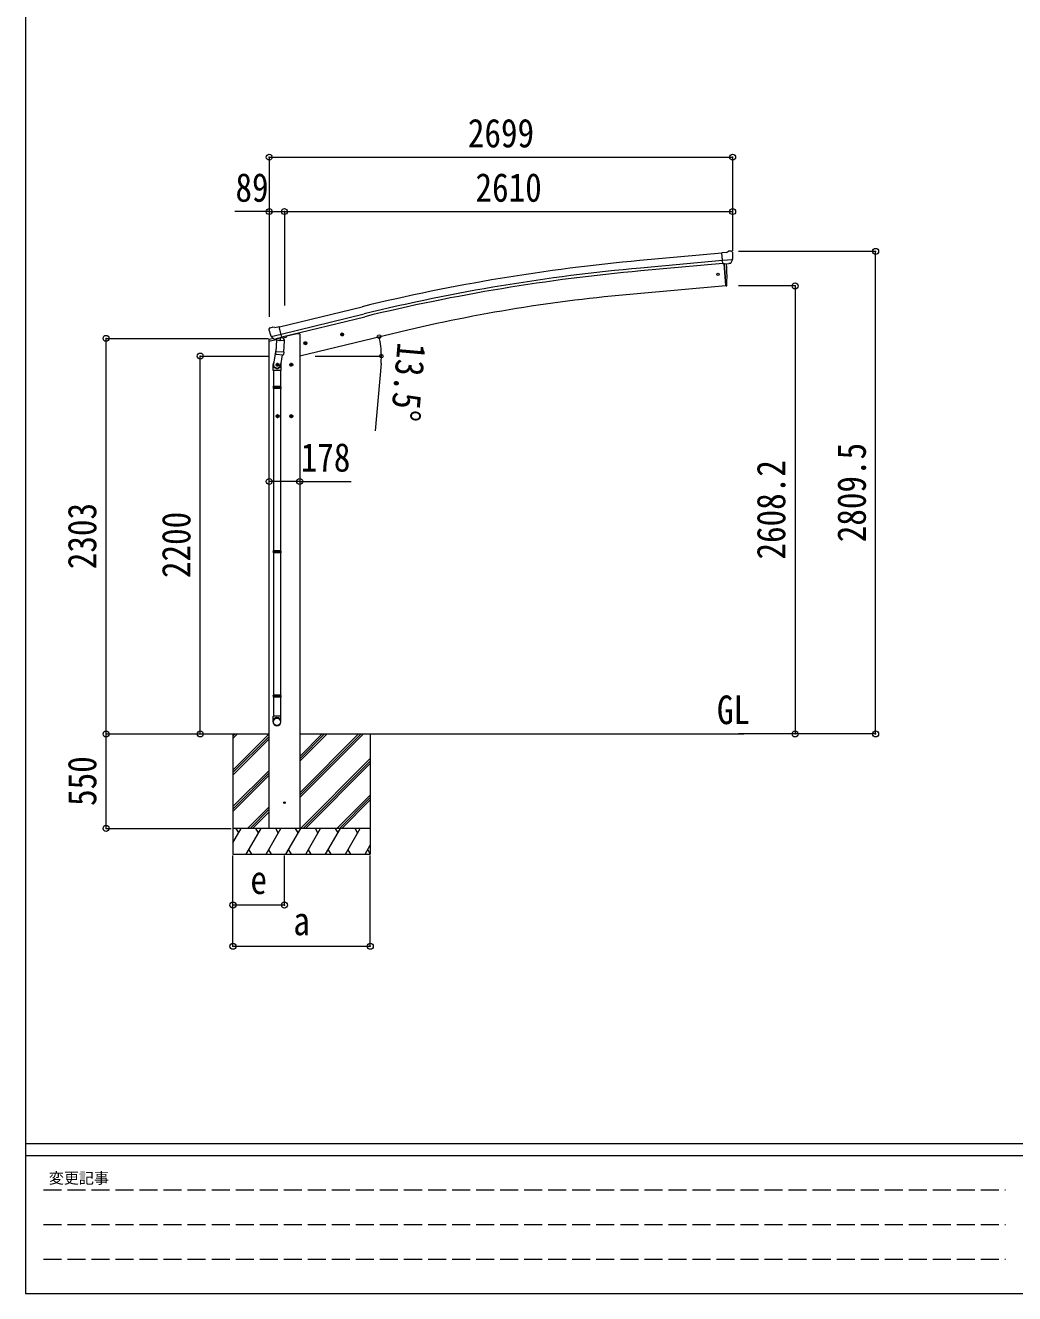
# Model space of a CAD drawing. Units: millimetres at full size, sheet at 1:35. Extents: x -9783 to 9892, y -6828 to 6752.
# Drawn here: x -9783 to -4022, y -6828 to 557 of the extents above; entities that cross this region are included whole.
import ezdxf
from ezdxf.enums import TextEntityAlignment as Align

# ---------------------------------------------------------------- set-up
doc = ezdxf.new("R2010")
doc.units = ezdxf.units.MM
doc.header["$LTSCALE"] = 35
doc.header["$PDMODE"] = 32
doc.header["$PDSIZE"] = 35
doc.linetypes.add('DASHED3', pattern=[4, 3, -1])
for name, color, linetype, lineweight in [('0-0_0', 7, 'Continuous', 9), ('0-1_本体', 4, 'Continuous', 9), ('0-2_部品', 7, 'Continuous', 9), ('0-A_寸法', 6, 'Continuous', 9), ('F-0_240', 7, 'Continuous', 9)]:
    doc.layers.add(name, color=color, linetype=linetype, lineweight=lineweight)
doc.styles.add('ＭＳ ゴシック', font='')
doc.styles.get('ＭＳ ゴシック').set_extended_font_data('MS Gothic')

msp = doc.modelspace()

# ---------------------------------------------------------------- linework, layer by layer
at = {"layer": '0-0_0', "color": 6}
for p, q in [((-4831.22, -3569.07), (-4831.22, -759.57)), ((-5300.24, -960.87), (-5300.24, -3569.07))]:
    msp.add_line(p, q, dxfattribs=at)
at = {"layer": '0-0_0'}
for p, q in [((-8960.01, -3569.12), (-8363.13, -3569.12)), ((-8574.13, -3596.45), (-8546.75, -3569.07)), ((-8574.13, -3582.31), (-8560.89, -3569.07)), ((-8574.13, -3569.12), (-8574.13, -4269.07)), ((-8574.13, -3780.3), (-8363.13, -3569.3)), ((-8574.13, -3794.44), (-8363.13, -3583.45)), ((-8574.13, -3808.59), (-8363.13, -3597.59)), ((-8185.13, -3940.08), (-7814.11, -3569.07)), ((-8185.13, -3911.8), (-7842.4, -3569.07)), ((-8185.13, -3925.94), (-7828.26, -3569.07)), ((-8185.13, -3727.95), (-8026.25, -3569.07)), ((-8185.13, -3713.81), (-8040.39, -3569.07)), ((-8185.13, -3699.67), (-8054.53, -3569.07)), ((-8185.13, -3569.12), (-5598.68, -3569.12)), ((-7774.13, -3569.07), (-7774.13, -4269.07)), ((-8180.27, -4119.07), (-7774.13, -3712.93)), ((-8166.13, -4119.07), (-7774.13, -3727.08)), ((-8151.98, -4119.07), (-7774.13, -3741.22)), ((-8574.13, -3992.43), (-8363.13, -3781.43)), ((-8574.13, -4006.57), (-8363.13, -3795.58)), ((-8574.13, -4020.72), (-8363.13, -3809.72)), ((-7968.14, -4119.07), (-7774.13, -3925.07)), ((-7953.99, -4119.07), (-7774.13, -3939.21)), ((-7939.85, -4119.07), (-7774.13, -3953.35)), ((-8488.64, -4119.07), (-8363.13, -3993.56)), ((-8474.49, -4119.07), (-8363.13, -4007.71)), ((-8460.35, -4119.07), (-8363.13, -4021.85)), ((-7774.13, -4119.07), (-8574.13, -4119.07)), ((-8574.13, -4202.9), (-8525.73, -4119.07)), ((-8540.73, -4145.05), (-8555.73, -4119.07)), ((-8496.86, -4269.07), (-8410.26, -4119.07)), ((-8425.26, -4145.06), (-8440.26, -4119.07)), ((-8381.39, -4269.07), (-8294.79, -4119.07)), ((-8185.13, -4119.07), (-8363.13, -4119.07)), ((-8309.79, -4145.05), (-8324.79, -4119.07)), ((-8265.92, -4269.07), (-8179.32, -4119.07)), ((-8194.32, -4145.05), (-8209.32, -4119.07)), ((-8150.45, -4269.07), (-8063.85, -4119.07)), ((-8078.85, -4145.05), (-8093.85, -4119.07)), ((-8034.98, -4269.07), (-7948.38, -4119.07)), ((-7978.38, -4119.07), (-7963.38, -4145.05)), ((-7919.51, -4269.07), (-7832.91, -4119.07)), ((-7847.91, -4145.05), (-7862.91, -4119.07)), ((-8574.13, -4269.07), (-7774.13, -4269.07)), ((-8481.86, -4243.09), (-8466.86, -4269.07)), ((-8366.39, -4243.09), (-8351.39, -4269.07)), ((-8250.92, -4243.09), (-8235.92, -4269.07)), ((-8135.45, -4243.09), (-8120.45, -4269.07)), ((-8019.98, -4243.09), (-8004.98, -4269.07)), ((-7904.51, -4243.09), (-7889.51, -4269.07)), ((-7804.04, -4269.07), (-7774.13, -4217.26)), ((-7789.04, -4243.09), (-7774.13, -4268.92))]:
    msp.add_line(p, q, dxfattribs=at)
msp.add_circle((-8274.13, -3969.07), 5, dxfattribs=at)
at = {"layer": '0-1_本体'}
for p, q in [((-5726.82, -770.11), (-6204.33, -813.31)), ((-5723.06, -813.11), (-6200.44, -856.3)), ((-5721.59, -829.88), (-6198.93, -873.07)), ((-5714.35, -832.27), (-5703.1, -960.87)), ((-5703.1, -960.87), (-6241.05, -1007.93)), ((-8303.66, -1198.93), (-7820.78, -1081.44)), ((-8293.58, -1240.89), (-7810.57, -1123.43)), ((-8289.65, -1257.27), (-7806.59, -1139.78)), ((-8261.14, -1251.56), (-8209.13, -1239.07)), ((-8185.13, -1239.07), (-8209.13, -1239.07)), ((-8185.13, -1239.07), (-8185.13, -4119.07)), ((-7597.05, -1227.89), (-8185.1, -1369.07)), ((-8363.13, -4119.07), (-8363.13, -1282.52))]:
    msp.add_line(p, q, dxfattribs=at)
at = {"layer": '0-1_本体', "color": 6}
msp.add_line((-8185.13, -2099.25), (-8363.13, -2099.25), dxfattribs=at)
at = {"layer": '0-1_本体'}
for centre, radius, start, end in [((-5208.21, -11823.32), 11054.98, 95.16866, 103.66973), ((-5208.21, -11823.32), 11011.82, 95.16974, 103.66973), ((-5208.21, -11823.32), 10994.98, 95.16974, 103.66973), ((-5442.03, -10223.59), 9250.23, 94.95525, 103.47191)]:
    msp.add_arc(centre, radius, start, end, dxfattribs=at)
at = {"layer": '0-2_部品'}
for p, q in [((-5700.42, -765.89), (-5726.98, -768.22)), ((-5721.33, -832.88), (-5726.98, -768.22)), ((-5664.12, -808.18), (-5723.04, -813.34)), ((-5700.42, -765.89), (-5688.7, -759.13)), ((-5673.8, -757.54), (-5687.46, -758.74)), ((-5675.37, -827.67), (-5664.44, -808.73)), ((-5664.66, -763.29), (-5670.14, -758.69)), ((-5663.6, -765.34), (-5663.48, -766.68)), ((-5711.37, -832.01), (-5721.33, -832.88)), ((-5703.3, -958.6), (-5714.35, -832.27)), ((-5677.76, -829.07), (-5685.46, -829.74)), ((-5703.06, -961.37), (-5703.3, -958.6)), ((-5700.45, -960.98), (-5703.06, -961.37)), ((-8365.12, -1214.5), (-8364.84, -1215.65)), ((-8360.9, -1205.93), (-8364.75, -1212.22)), ((-8357.8, -1203.68), (-8344.62, -1200.51)), ((-8351.06, -1254.81), (-8293.56, -1241)), ((-8334.21, -1269.72), (-8350.59, -1255.23)), ((-8330.06, -1203.19), (-8343.32, -1200.49)), ((-8330.06, -1203.19), (-8304.13, -1196.96)), ((-8261.14, -1250.34), (-8261.14, -1254.09)), ((-7947.62, -1245.31), (-7928.17, -1240.64)), ((-7943.06, -1237.53), (-7945.19, -1244.73)), ((-7935.77, -1235.78), (-7943.06, -1237.53)), ((-7935.56, -1252.7), (-7940.23, -1233.25)), ((-7930.6, -1241.22), (-7935.77, -1235.78)), ((-7932.73, -1248.42), (-7930.6, -1241.22)), ((-8365.69, -1283.13), (-8322.67, -1272.8)), ((-8365.69, -1276.24), (-8365.69, -1283.13)), ((-8337.23, -1267.04), (-8363.39, -1273.32)), ((-8322.62, -1319.24), (-8338.53, -1415.41)), ((-8331.5, -1270.29), (-8323.98, -1268.48)), ((-8330.66, -1270.18), (-8329.13, -1269.81)), ((-8329.13, -1269.81), (-8292.43, -1261)), ((-8327.3, -1270.04), (-8327.35, -1270.78)), ((-8326.59, -1271.82), (-8300.78, -1278.26)), ((-8319.67, -1277.17), (-8324.35, -1344.01)), ((-8273.99, -1280.37), (-8319.67, -1277.17)), ((-8317.9, -1273.99), (-8318.13, -1277.28)), ((-8298.38, -1262.83), (-8299.4, -1277.43)), ((-8292.43, -1261), (-8290.9, -1260.64)), ((-8289.35, -1258.53), (-8288.4, -1258.6)), ((-8288.4, -1258.6), (-8275.09, -1273.91)), ((-8284.1, -1263.54), (-8264.97, -1258.95)), ((-8278.66, -1347.2), (-8273.99, -1280.37)), ((-8275.09, -1273.91), (-8275.53, -1280.26)), ((-8161.55, -1296.67), (-8142.11, -1292)), ((-8157, -1288.89), (-8159.13, -1296.09)), ((-8149.7, -1287.14), (-8157, -1288.89)), ((-8149.5, -1304.06), (-8154.17, -1284.61)), ((-8144.53, -1292.58), (-8149.7, -1287.14)), ((-8146.66, -1299.78), (-8144.53, -1292.58)), ((-8325.21, -1356.47), (-8324.34, -1344.01)), ((-8324.81, -1357.83), (-8324.81, -1357.83)), ((-8278.66, -1347.2), (-8324.35, -1344.01)), ((-8323.36, -1358.61), (-8281.67, -1361.53)), ((-8287.1, -1361.15), (-8297.83, -1424.73)), ((-8278.67, -1347.2), (-8279.56, -1359.9)), ((-8340.68, -1452.57), (-8340.68, -1418.22)), ((-8294.68, -1452.57), (-8340.68, -1452.57)), ((-8338.68, -1452.57), (-8338.68, -1546.57)), ((-8304.13, -1419.31), (-8324.13, -1419.31)), ((-8314.13, -1411.81), (-8320.63, -1415.56)), ((-8320.63, -1415.56), (-8320.63, -1423.07)), ((-8320.63, -1423.07), (-8314.13, -1426.82)), ((-8314.13, -1429.31), (-8314.13, -1409.31)), ((-8307.63, -1415.56), (-8314.13, -1411.81)), ((-8296.68, -1452.57), (-8296.68, -1546.57)), ((-8294.68, -1417.92), (-8294.68, -1452.57)), ((-8224.13, -1419.31), (-8244.13, -1419.31)), ((-8234.13, -1411.81), (-8240.63, -1415.56)), ((-8240.63, -1415.56), (-8240.63, -1423.07)), ((-8240.63, -1423.07), (-8234.13, -1426.82)), ((-8234.13, -1429.31), (-8234.13, -1409.31)), ((-8227.63, -1415.56), (-8234.13, -1411.81)), ((-8340.68, -1548.57), (-8339.68, -1546.57)), ((-8294.68, -1548.57), (-8340.68, -1548.57)), ((-8295.68, -1546.57), (-8339.68, -1546.57)), ((-8294.68, -1548.57), (-8295.68, -1546.57)), ((-8294.68, -1548.57), (-8294.68, -1556.57)), ((-8294.68, -1556.57), (-8340.68, -1556.57)), ((-8295.68, -1558.57), (-8339.68, -1558.57)), ((-8338.68, -1558.57), (-8338.68, -2502.76)), ((-8296.68, -1558.57), (-8296.68, -2502.76)), ((-8294.68, -1556.57), (-8295.68, -1558.57)), ((-8304.13, -1719.31), (-8324.13, -1719.31)), ((-8314.13, -1711.81), (-8320.63, -1715.56)), ((-8320.63, -1715.56), (-8320.63, -1723.07)), ((-8320.63, -1723.07), (-8314.13, -1726.82)), ((-8314.13, -1729.31), (-8314.13, -1709.31)), ((-8307.63, -1715.56), (-8314.13, -1711.81)), ((-8224.13, -1719.31), (-8244.13, -1719.31)), ((-8234.13, -1711.81), (-8240.63, -1715.56)), ((-8240.63, -1715.56), (-8240.63, -1723.07)), ((-8240.63, -1723.07), (-8234.13, -1726.82)), ((-8234.13, -1729.31), (-8234.13, -1709.31)), ((-8227.63, -1715.56), (-8234.13, -1711.81)), ((-8340.68, -2504.76), (-8339.68, -2502.76)), ((-8294.68, -2504.76), (-8340.68, -2504.76)), ((-8295.68, -2502.76), (-8339.68, -2502.76)), ((-8294.68, -2504.76), (-8295.68, -2502.76)), ((-8294.68, -2504.76), (-8294.68, -2512.76)), ((-8294.68, -2512.76), (-8340.68, -2512.76)), ((-8295.68, -2514.76), (-8339.68, -2514.76)), ((-8338.68, -2514.76), (-8338.68, -3342.95)), ((-8296.68, -2514.76), (-8296.68, -3342.95)), ((-8294.68, -2512.76), (-8295.68, -2514.76)), ((-8340.68, -3344.95), (-8339.68, -3342.95)), ((-8294.68, -3344.95), (-8340.68, -3344.95)), ((-8294.68, -3352.95), (-8340.68, -3352.95)), ((-8295.68, -3342.95), (-8339.68, -3342.95)), ((-8295.68, -3354.95), (-8339.68, -3354.95)), ((-8338.68, -3354.95), (-8338.68, -3464.95)), ((-8296.68, -3354.95), (-8296.68, -3464.95)), ((-8294.68, -3344.95), (-8295.68, -3342.95)), ((-8294.68, -3352.95), (-8295.68, -3354.95)), ((-8294.68, -3344.95), (-8294.68, -3352.95)), ((-8340.68, -3499.09), (-8340.68, -3464.95)), ((-8294.68, -3464.95), (-8340.68, -3464.95)), ((-8294.68, -3499.09), (-8294.68, -3464.95))]:
    msp.add_line(p, q, dxfattribs=at)
for points in [[(-5664.05, -807.55), (-5664.33, -808.54), (-5664.44, -808.73)], [(-5711.37, -832.01), (-5711.09, -832.08), (-5685.72, -829.86), (-5685.46, -829.74)], [(-5697.9, -958.14), (-5697.07, -932.52), (-5696.87, -906.02), (-5697.34, -879.53), (-5698.48, -853.06), (-5699.99, -831.1)], [(-8351.33, -1254.23), (-8350.75, -1255.08), (-8350.59, -1255.23)], [(-8298.7, -1262.41), (-8288.98, -1260.08), (-8304.13, -1196.96)], [(-7945.19, -1244.73), (-7940.03, -1250.17), (-7932.73, -1248.42)], [(-8298.7, -1262.41), (-8298.94, -1262.56), (-8323.7, -1268.51), (-8323.98, -1268.48)], [(-8159.13, -1296.09), (-8153.96, -1301.53), (-8146.66, -1299.78)], [(-8314.13, -1426.82), (-8307.63, -1423.07), (-8307.63, -1415.56)], [(-8234.13, -1426.82), (-8227.63, -1423.07), (-8227.63, -1415.56)], [(-8340.68, -1548.57), (-8340.68, -1556.57), (-8339.68, -1558.57)], [(-8314.13, -1726.82), (-8307.63, -1723.07), (-8307.63, -1715.56)], [(-8234.13, -1726.82), (-8227.63, -1723.07), (-8227.63, -1715.56)], [(-8340.68, -2504.76), (-8340.68, -2512.76), (-8339.68, -2514.76)], [(-8340.68, -3344.95), (-8340.68, -3352.95), (-8339.68, -3354.95)]]:
    msp.add_lwpolyline(points, dxfattribs=at)
for centre, radius in [((-5749.13, -893.73), 6.5), ((-7937.9, -1242.97), 8.5), ((-7937.9, -1242.97), 7.7), ((-7937.9, -1242.97), 6.5), ((-8151.83, -1294.33), 8.5), ((-8151.83, -1294.33), 7.7), ((-8151.83, -1294.33), 6.5), ((-8314.13, -1419.31), 8.5), ((-8314.13, -1419.31), 7.7), ((-8314.13, -1419.31), 6.5), ((-8234.13, -1419.31), 8.5), ((-8234.13, -1419.31), 7.7), ((-8234.13, -1419.31), 6.5), ((-8314.13, -1719.31), 8.5), ((-8314.13, -1719.31), 7.7), ((-8314.13, -1719.31), 6.5), ((-8234.13, -1719.31), 8.5), ((-8234.13, -1719.31), 7.7), ((-8234.13, -1719.31), 6.5)]:
    msp.add_circle(centre, radius, dxfattribs=at)
at = {"layer": '0-2_部品', "color": 4}
msp.add_circle((-8274.13, -3969.07), 4.5, dxfattribs=at)
at = {"layer": '0-2_部品'}
for centre, radius, start, end in [((-5687.2, -761.73), 3, 95, 120), ((-5673.36, -762.52), 5, 50.00648, 94.99352), ((-5865.11, -784.32), 202.4, 353.4085, 5), ((-5700.89, -958.01), 3, 278.50322, 357.46219), ((-8168.03, -1168.4), 202.4, 193.5, 205.09125), ((-8356.63, -1208.54), 5, 103.5, 148.5), ((-8343.92, -1203.43), 3, 78.5, 103.5), ((-8266.14, -1254.09), 5, 283.5, 0), ((-8362.69, -1276.24), 3, 103.5, 180), ((-8330.78, -1269.7), 0.5, 248.23754, 283.5), ((-8327.8, -1270.01), 0.5, 356, 103.5), ((-8326.35, -1270.85), 1, 176, 256), ((-8300.43, -1277.29), 1.03, 250.03897, 351.96569), ((-8297.78, -1262.91), 0.604, 100.59842, 172.20595), ((-8291.02, -1260.15), 0.5, 283.5, 318.76246), ((-8323.27, -1356.65), 1.95, 175.04017, 217.47766), ((-8323.23, -1356.62), 2, 217.40962, 266), ((-8281.53, -1359.53), 2, 266, 349.46843), ((-8310.68, -1418.22), 30, 177.45142, 180)]:
    msp.add_arc(centre, radius, start, end, dxfattribs=at)
for centre, major_axis, ratio, start_param, end_param in [((-5659.27, -761.29), (-15.35, 3.44), 0.101033, 5.9751426, 5.9753737), ((-5666.59, -765.59), (2.71, -1.31), 0.997474, 0.5366567, 1.3225652), ((-5678.03, -826.07), (1.62, -2.54), 0.997631, 5.8041905, 5.8929484), ((-5678.1, -825.96), (-3.5, 2.17), 0.650902, 2.1145521, 2.1873627), ((-5677.97, -826.16), (1.62, -2.54), 0.997631, 5.965759, 6.7621801), ((-8362.2, -1213.79), (-1.57, -2.57), 0.99628, 4.712389, 5.4996506), ((-8332.22, -1267.46), (-0.73, -2.92), 0.997631, 5.8041905, 6.6006116), ((-8332.17, -1267.24), (2.63, 3.16), 0.650902, 4.0958226, 4.1686332), ((-8332.2, -1267.36), (-0.73, -2.92), 0.997631, 0.3902369, 0.4789948), ((-8317.68, -1417.92), (23, 0), 0.996195, 2.5560258, 6.5663028), ((-8317.68, -1417.92), (21, 0), 0.996195, 2.9349147, 5.9512394), ((-8317.68, -3497.35), (-23, 0), 0.996195, 3.1415927, 6.2831853), ((-8317.68, -3499.09), (-23, 0), 0.996195, 3.1415927, 6.2831853), ((-8317.68, -3499.09), (0, -23.43), 0.981806, 4.712389, 7.8539816)]:
    msp.add_ellipse(centre, major_axis=major_axis, ratio=ratio, start_param=start_param, end_param=end_param, dxfattribs=at)
msp.add_ellipse((-8317.68, -3499.09), major_axis=(21, 0), ratio=0.996195, dxfattribs=at)
at = {"layer": '0-A_寸法'}
for p, q in [((-8363.13, -210.89), (-5664.13, -210.89)), ((-5664.13, -210.89), (-5664.13, -527.51)), ((-8363.13, -527.51), (-8363.13, -1139.74)), ((-8363.13, -527.51), (-8274.13, -527.51)), ((-8274.13, -527.51), (-8274.13, -1075.37)), ((-8274.13, -527.51), (-5664.13, -527.51)), ((-5664.13, -527.51), (-5664.13, -756.52)), ((-4831.22, -759.57), (-5629.06, -759.57)), ((-5300.24, -960.87), (-5629.06, -960.87)), ((-9312.7, -3569.07), (-9312.7, -1266.07)), ((-9312.7, -1266.07), (-8367.62, -1266.07)), ((-8764.73, -3569.07), (-8764.73, -1369.07)), ((-8764.73, -1369.07), (-8367.62, -1369.07)), ((-8095.63, -1369.07), (-7708.77, -1369.07)), ((-7711.63, -1411.53), (-7745.99, -1804.03)), ((-8185.13, -2099.25), (-7885.13, -2099.25)), ((-9312.7, -3569.07), (-8584.59, -3569.07)), ((-9312.7, -4119.07), (-9312.7, -3569.07)), ((-5300.24, -3569.07), (-5629.06, -3569.07)), ((-4831.22, -3569.07), (-5300.24, -3569.07)), ((-9312.7, -4119.07), (-8584.59, -4119.07)), ((-8574.38, -4805.44), (-8574.38, -4276.49)), ((-8574.38, -4565.46), (-8574.38, -4276.49)), ((-8274.13, -4565.46), (-8274.13, -4276.49)), ((-7774.38, -4805.44), (-7774.38, -4276.49)), ((-8274.13, -4565.46), (-8574.38, -4565.46)), ((-8574.38, -4805.44), (-7774.38, -4805.44))]:
    msp.add_line(p, q, dxfattribs=at)
msp.add_lwpolyline([(-8363.13, -210.89), (-8363.13, -527.51), (-8563.13, -527.51)], dxfattribs=at)
for centre in [(-7723.22, -1255.42), (-7709.77, -1369.07)]:
    msp.add_circle(centre, 10.62, dxfattribs=at)
for start, end in [(0, 13.5), (354.99678, 0)]:
    msp.add_arc((-8196.63, -1369.07), 486.86, start, end, dxfattribs=at)
for p in [(-8363.13, -210.89), (-5664.13, -210.89), (-8363.13, -527.51), (-8274.13, -527.51), (-5664.13, -527.51), (-4831.22, -759.57), (-5300.24, -960.87), (-9312.7, -1266.07), (-8764.73, -1369.07), (-8363.13, -2099.25), (-8185.13, -2099.25), (-9312.7, -3569.07), (-8764.73, -3569.07), (-5300.24, -3569.07), (-4831.22, -3569.07), (-9312.7, -4119.07), (-8574.38, -4565.46), (-8274.13, -4565.46), (-8574.38, -4805.44), (-7774.38, -4805.44)]:
    msp.add_point(p, dxfattribs=at)
at = {"layer": 'F-0_240', "color": 5}
for p, q in [((-9783.03, 6751.9), (-9783.03, -6828.1)), ((-9783.03, -5953.1), (9396.97, -5953.1)), ((-9783.03, -6023.1), (6285.75, -6023.1)), ((-9783.03, -6828.1), (9396.97, -6828.1))]:
    msp.add_line(p, q, dxfattribs=at)
at = {"layer": 'F-0_240', "color": 4, "linetype": 'DASHED3'}
for p, q in [((-9678.03, -6224.35), (-4074.25, -6224.35)), ((-9678.03, -6425.6), (-4074.25, -6425.6)), ((-9678.03, -6626.85), (-4074.25, -6626.85))]:
    msp.add_line(p, q, dxfattribs=at)

# ---------------------------------------------------------------- texts
at = {"layer": '0-0_0', "style": 'ＭＳ ゴシック', "width": 0.85}
msp.add_text('GL', height=166.8, dxfattribs=at).set_placement((-5755.57, -3562.13), align=Align.BOTTOM_LEFT)
at = {"layer": '0-A_寸法', "color": 7, "style": 'ＭＳ ゴシック', "width": 0.85}
for s, p in [('2699', (-7206.13, -203.89)), ('89', (-8559.38, -520.51)), ('2610', (-7161.63, -520.51)), ('178', (-8179.5, -2092.25)), ('e', (-8472.5, -4551.09)), ('a', (-8222.5, -4791.06))]:
    msp.add_text(s, height=166.8, dxfattribs=at).set_placement(p, align=Align.BOTTOM_LEFT)
for s, rotation, p in [('13.5°', 264.997, (-7664.47, -1281.4)), ('2809.5', 90, (-4838.22, -2453.07)), ('2608.2', 90, (-5307.24, -2553.72)), ('2303', 90, (-9319.7, -2610.07)), ('2200', 90, (-8771.73, -2661.57)), ('550', 90, (-9319.7, -3988.45))]:
    msp.add_text(s, height=166.8, rotation=rotation, dxfattribs=at).set_placement(p, align=Align.BOTTOM_LEFT)
at = {"layer": 'F-0_240', "style": 'ＭＳ ゴシック'}
msp.add_text('変更記事', height=64.15, dxfattribs=at).set_placement((-9646.27, -6206.85), align=Align.BOTTOM_LEFT)

doc.saveas('drawing.dxf')
